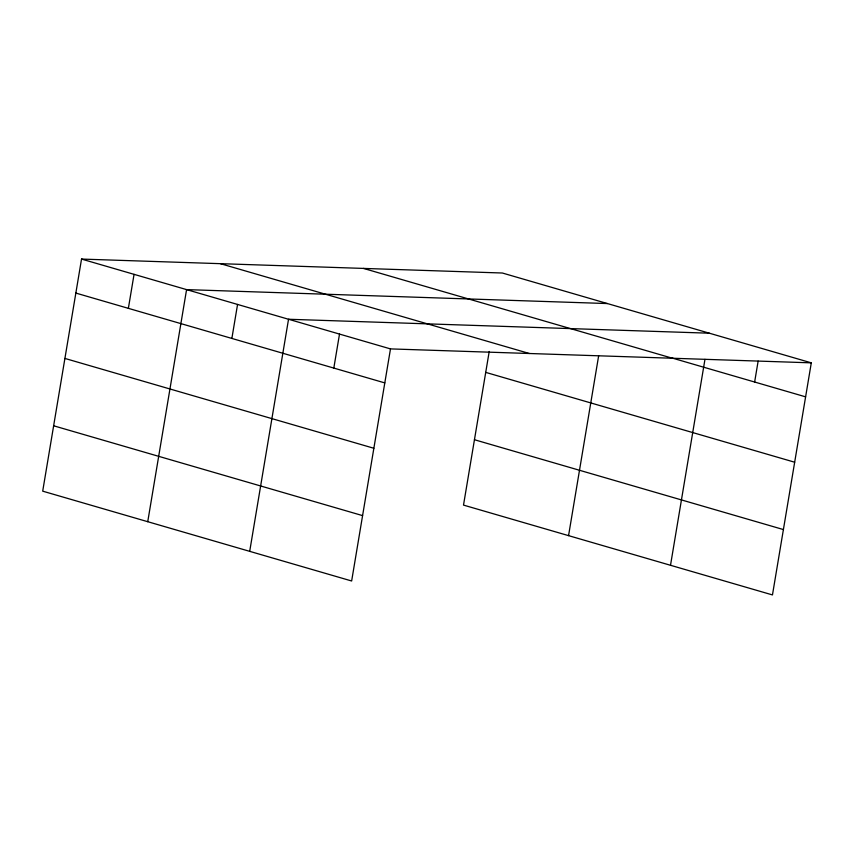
<?xml version="1.0" encoding="UTF-8"?>
<svg xmlns="http://www.w3.org/2000/svg" width="854" height="854" viewBox="0 0 854 854"><rect width="100%" height="100%" fill="white"/><g stroke="black" fill="none" stroke-linecap="round" stroke-linejoin="round"><path stroke-width="1.28" d="M811.3 362.843L502.355 273.013L81.536 259.072L42.7 491.157L351.645 580.987L390.491 348.902L811.3 362.843L772.464 594.928L463.508 505.098L489.225 351.464M128.367 308.337L134.057 274.347M147.742 521.698L186.578 289.613L607.397 303.554M231.872 338.43L237.561 304.44M249.699 551.342L288.535 319.257L709.343 333.199M333.818 368.074L339.508 334.085M568.561 535.639L598.643 355.862M670.507 565.284L704.966 359.353M754.637 382.026L758.139 361.103M670.518 357.57L805.61 396.843M363.484 268.412L672.429 358.242M220.407 263.672L529.352 353.503M485.723 372.376L794.668 462.217M81.536 259.072L390.491 348.902M75.846 293.071L384.802 382.902M474.45 439.725L783.406 529.565M64.904 358.434L373.86 448.265M53.642 425.783L362.587 515.613"/></g></svg>
